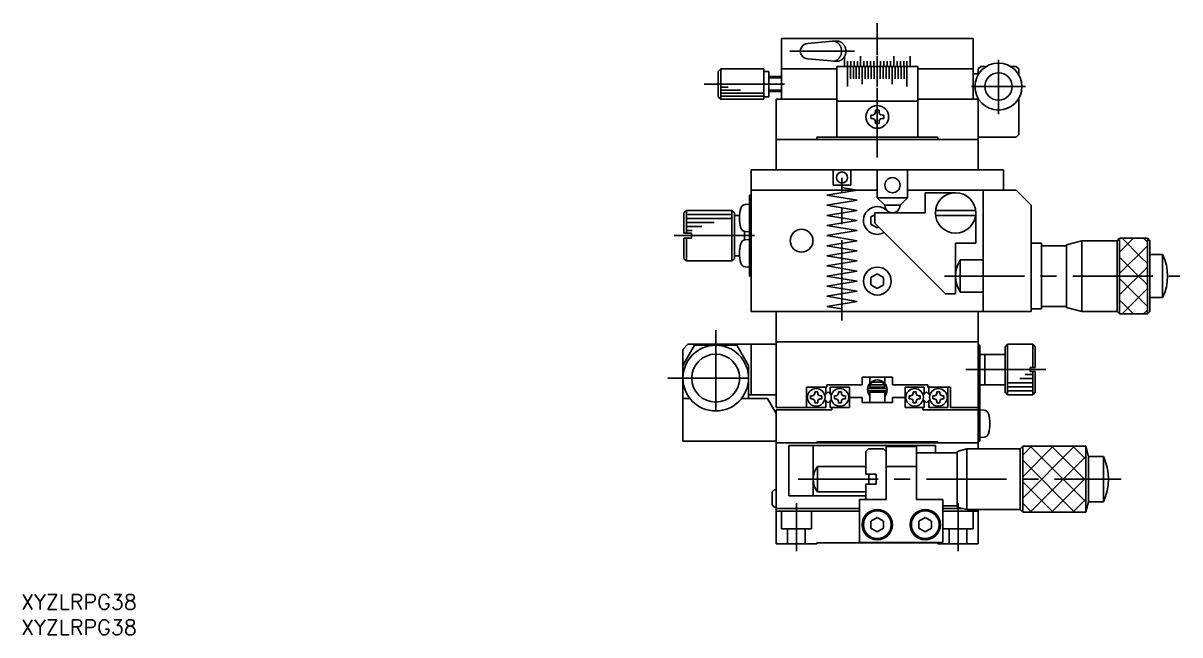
# Model space of a CAD drawing. Extents: x -1 to 365, y -8 to 323.
# Drawn here: x 0.4 to 229.5, y -8 to 113.1 of the extents above; entities that cross this region are included whole.
import ezdxf

# ---------------------------------------------------------------- set-up
doc = ezdxf.new("R2010")
doc.units = 0
doc.header["$LTSCALE"] = 0.5
doc.linetypes.add('CENTER', pattern=[50.8, 31.75, -6.35, 6.35, -6.35])
doc.linetypes.add('DASHED', pattern=[19.05, 12.7, -6.35])
for name, color, linetype in [('MSM_CENTER', 1, 'CENTER'), ('MSM_CONTINUOUS', 7, 'CONTINUOUS'), ('MSM_DASHED', 4, 'DASHED'), ('MSM_NARROW', 5, 'CONTINUOUS'), ('MSM_PART_NUMBER', 7, 'CONTINUOUS')]:
    doc.layers.add(name, color=color, linetype=linetype)
doc.styles.get("Standard").update_dxf_attribs({"font": 'txt.shx', "height": 3, "bigfont": 'bigfont.shx'})

# ---------------------------------------------------------------- blocks, each defined once
blk = doc.blocks.new('*U5')
at = {"layer": 'MSM_PART_NUMBER'}
blk.add_text('XYZLRPG38', height=3, dxfattribs=at).set_placement((0, -3))
blk = doc.blocks.new('*U6')
at = {"layer": 'MSM_PART_NUMBER'}
blk.add_text('XYZLRPG38', height=3, dxfattribs=at).set_placement((0, -8))

msp = doc.modelspace()

# ---------------------------------------------------------------- linework, layer by layer
at = {"layer": 'MSM_CENTER'}
for p, q in [((169.54, 106.69), (169.54, 113.05)), ((152.25, 107.5), (165.05, 107.5)), ((193.54, 95.07), (193.54, 105.79)), ((135.26, 101), (152.85, 101)), ((169.54, 100.25), (169.54, 86.44)), ((188.19, 100.5), (198.91, 100.5)), ((162.54, 54.24), (162.54, 82.44)), ((129.33, 71), (145.93, 71)), ((182.84, 63), (229.46, 63)), ((137.54, 52.3), (137.54, 33.3)), ((187.05, 44.5), (203.75, 44.5)), ((128.04, 42.8), (147.04, 42.8)), ((153.86, 22.8), (217.86, 22.8)), ((153.54, 18.06), (153.54, 8.54)), ((185.54, 18.06), (185.54, 8.54))]:
    msp.add_line(p, q, dxfattribs=at)
at = {"layer": 'MSM_CONTINUOUS'}
for p, q in [((150.54, 98), (150.54, 110)), ((150.54, 110), (188.54, 110)), ((188.54, 98), (188.54, 110)), ((155.8, 109), (160.66, 109.5)), ((160.66, 109.5), (161.51, 109.5)), ((160.74, 109.5), (160.66, 109.5)), ((160.81, 109.49), (160.74, 109.5)), ((160.89, 109.48), (160.81, 109.49)), ((160.96, 109.47), (160.89, 109.48)), ((161.04, 109.46), (160.96, 109.47)), ((161.11, 109.44), (161.04, 109.46)), ((161.18, 109.41), (161.11, 109.44)), ((161.26, 109.39), (161.18, 109.41)), ((161.33, 109.36), (161.26, 109.39)), ((161.4, 109.33), (161.33, 109.36)), ((161.47, 109.29), (161.4, 109.33)), ((161.53, 109.25), (161.47, 109.29)), ((161.58, 109.5), (161.51, 109.5)), ((161.6, 109.21), (161.53, 109.25)), ((161.66, 109.49), (161.58, 109.5)), ((161.66, 109.17), (161.6, 109.21)), ((161.73, 109.48), (161.66, 109.49)), ((161.73, 109.12), (161.66, 109.17)), ((161.81, 109.47), (161.73, 109.48)), ((161.79, 109.07), (161.73, 109.12)), ((161.85, 109.01), (161.79, 109.07)), ((161.88, 109.46), (161.81, 109.47)), ((161.9, 108.96), (161.85, 109.01)), ((161.96, 109.44), (161.88, 109.46)), ((161.96, 108.9), (161.9, 108.96)), ((162.03, 109.41), (161.96, 109.44)), ((162.01, 108.84), (161.96, 108.9)), ((162.06, 108.78), (162.01, 108.84)), ((162.1, 109.39), (162.03, 109.41)), ((162.1, 108.71), (162.06, 108.78)), ((162.17, 109.36), (162.1, 109.39)), ((162.15, 108.64), (162.1, 108.71)), ((162.19, 108.57), (162.15, 108.64)), ((162.24, 109.33), (162.17, 109.36)), ((162.23, 108.5), (162.19, 108.57)), ((162.27, 108.43), (162.23, 108.5)), ((162.31, 109.29), (162.24, 109.33)), ((162.3, 108.35), (162.27, 108.43)), ((162.33, 108.28), (162.3, 108.35)), ((162.38, 109.25), (162.31, 109.29)), ((162.36, 108.2), (162.33, 108.28)), ((162.38, 108.12), (162.36, 108.2)), ((162.44, 109.21), (162.38, 109.25)), ((162.41, 108.04), (162.38, 108.12)), ((162.43, 107.96), (162.41, 108.04)), ((162.44, 107.88), (162.43, 107.96)), ((162.51, 109.17), (162.44, 109.21)), ((162.45, 107.79), (162.44, 107.88)), ((162.46, 107.71), (162.45, 107.79)), ((162.47, 107.63), (162.46, 107.71)), ((162.57, 109.12), (162.51, 109.17)), ((162.63, 109.07), (162.57, 109.12)), ((162.69, 109.01), (162.63, 109.07)), ((162.75, 108.96), (162.69, 109.01)), ((162.8, 108.9), (162.75, 108.96)), ((162.85, 108.84), (162.8, 108.9)), ((162.9, 108.78), (162.85, 108.84)), ((162.95, 108.71), (162.9, 108.78)), ((162.99, 108.64), (162.95, 108.71)), ((163.04, 108.57), (162.99, 108.64)), ((163.08, 108.5), (163.04, 108.57)), ((163.11, 108.43), (163.08, 108.5)), ((163.15, 108.35), (163.11, 108.43)), ((163.18, 108.28), (163.15, 108.35)), ((163.2, 108.2), (163.18, 108.28)), ((163.23, 108.12), (163.2, 108.2)), ((163.25, 108.04), (163.23, 108.12)), ((163.27, 107.96), (163.25, 108.04)), ((163.29, 107.88), (163.27, 107.96)), ((163.3, 107.79), (163.29, 107.88)), ((163.31, 107.71), (163.3, 107.79)), ((163.32, 107.63), (163.31, 107.71)), ((155.8, 106), (161.15, 105.52)), ((160.89, 105.52), (160.97, 105.53)), ((161.74, 105.52), (160.89, 105.52)), ((160.97, 105.53), (161.04, 105.54)), ((161.04, 105.54), (161.12, 105.56)), ((161.12, 105.56), (161.19, 105.59)), ((161.19, 105.59), (161.26, 105.61)), ((161.26, 105.61), (161.33, 105.64)), ((161.33, 105.64), (161.4, 105.68)), ((161.4, 105.68), (161.47, 105.71)), ((161.47, 105.71), (161.54, 105.75)), ((161.54, 105.75), (161.6, 105.79)), ((161.6, 105.79), (161.67, 105.84)), ((161.67, 105.84), (161.73, 105.88)), ((161.73, 105.88), (161.79, 105.94)), ((161.74, 105.52), (161.81, 105.53)), ((161.79, 105.94), (161.85, 105.99)), ((161.81, 105.53), (161.89, 105.54)), ((161.85, 105.99), (161.91, 106.05)), ((161.89, 105.54), (161.96, 105.56)), ((161.91, 106.05), (161.96, 106.1)), ((161.96, 106.1), (162.01, 106.17)), ((161.96, 105.56), (162.04, 105.59)), ((162.01, 106.17), (162.06, 106.23)), ((162.04, 105.59), (162.11, 105.61)), ((162.06, 106.23), (162.11, 106.29)), ((162.11, 106.29), (162.15, 106.36)), ((162.11, 105.61), (162.18, 105.64)), ((162.15, 106.36), (162.19, 106.43)), ((162.18, 105.64), (162.25, 105.68)), ((162.19, 106.43), (162.23, 106.5)), ((162.23, 106.5), (162.27, 106.58)), ((162.25, 105.68), (162.32, 105.71)), ((162.27, 106.58), (162.3, 106.65)), ((162.3, 106.65), (162.33, 106.73)), ((162.32, 105.71), (162.38, 105.75)), ((162.33, 106.73), (162.36, 106.81)), ((162.36, 106.81), (162.39, 106.89)), ((162.38, 105.75), (162.45, 105.79)), ((162.39, 106.89), (162.41, 106.97)), ((162.41, 106.97), (162.43, 107.05)), ((162.43, 107.05), (162.44, 107.13)), ((162.44, 107.13), (162.46, 107.21)), ((162.45, 105.79), (162.51, 105.84)), ((162.46, 107.29), (162.47, 107.38)), ((162.46, 107.21), (162.46, 107.29)), ((162.47, 107.54), (162.47, 107.63)), ((162.47, 107.46), (162.47, 107.54)), ((162.47, 107.38), (162.47, 107.46)), ((162.51, 105.84), (162.58, 105.88)), ((162.58, 105.88), (162.64, 105.94)), ((162.64, 105.94), (162.69, 105.99)), ((162.69, 105.99), (162.75, 106.05)), ((162.75, 106.05), (162.8, 106.1)), ((162.8, 106.1), (162.86, 106.17)), ((162.86, 106.17), (162.91, 106.23)), ((162.91, 106.23), (162.95, 106.29)), ((162.95, 106.29), (163, 106.36)), ((163, 106.36), (163.04, 106.43)), ((163.04, 106.43), (163.08, 106.5)), ((163.04, 106.43), (163.04, 104.5)), ((163.08, 106.5), (163.11, 106.58)), ((163.11, 106.58), (163.15, 106.65)), ((163.15, 106.65), (163.18, 106.73)), ((163.18, 106.73), (163.21, 106.81)), ((163.21, 106.81), (163.23, 106.89)), ((163.23, 106.89), (163.25, 106.97)), ((163.25, 106.97), (163.27, 107.05)), ((163.27, 107.05), (163.29, 107.13)), ((163.29, 107.13), (163.3, 107.21)), ((163.3, 107.21), (163.31, 107.29)), ((163.31, 107.29), (163.32, 107.38)), ((163.32, 107.54), (163.32, 107.63)), ((163.32, 107.46), (163.32, 107.54)), ((163.32, 107.38), (163.32, 107.46)), ((163.67, 100.5), (163.67, 105.5)), ((164.3, 105.5), (164.3, 104.5)), ((164.94, 105.5), (164.94, 104.5)), ((165.59, 105.5), (165.59, 104.5)), ((166.24, 106.5), (166.24, 104.5)), ((166.89, 105.5), (166.89, 104.5)), ((167.55, 105.5), (167.55, 104.5)), ((168.21, 105.5), (168.21, 104.5)), ((168.87, 105.5), (168.87, 104.5)), ((169.54, 100.5), (169.54, 106.5)), ((170.2, 105.5), (170.2, 104.5)), ((170.86, 105.5), (170.86, 104.5)), ((171.52, 105.5), (171.52, 104.5)), ((172.18, 105.5), (172.18, 104.5)), ((172.84, 106.5), (172.84, 104.5)), ((173.49, 105.5), (173.49, 104.5)), ((174.13, 105.5), (174.13, 104.5)), ((174.77, 105.5), (174.77, 104.5)), ((175.41, 105.5), (175.41, 100.5)), ((176.03, 106.5), (176.03, 104.5)), ((138.54, 104), (138.04, 103.5)), ((138.04, 103.5), (138.04, 98.5)), ((138.54, 104), (138.54, 98)), ((147.04, 104), (138.54, 104)), ((147.04, 98), (147.04, 104)), ((147.04, 103.5), (148.04, 103.5)), ((148.04, 98.5), (148.04, 103.5)), ((150.54, 104), (161.54, 104)), ((177.54, 104.5), (161.54, 104.5)), ((161.54, 104.5), (161.54, 90.5)), ((164.24, 102), (164.24, 104.5)), ((164.81, 102), (164.81, 104.5)), ((165.39, 102), (165.39, 104.5)), ((165.98, 104.5), (165.98, 102)), ((166.56, 101), (166.56, 104.5)), ((167.16, 102), (167.16, 104.5)), ((167.75, 102), (167.75, 104.5)), ((168.34, 102), (168.34, 104.5)), ((168.94, 102), (168.94, 104.5)), ((170.13, 102), (170.13, 104.5)), ((170.73, 102), (170.73, 104.5)), ((171.32, 102), (171.32, 104.5)), ((171.92, 102), (171.92, 104.5)), ((172.51, 101), (172.51, 104.5)), ((173.1, 104.5), (173.1, 102)), ((173.68, 102), (173.68, 104.5)), ((174.26, 102), (174.26, 104.5)), ((174.84, 102), (174.84, 104.5)), ((177.54, 90.5), (177.54, 104.5)), ((177.54, 104), (188.54, 104)), ((189.54, 104), (190.04, 104.5)), ((189.54, 102.87), (189.54, 104)), ((191.17, 104.5), (190.04, 104.5)), ((195.91, 104.5), (197.04, 104.5)), ((197.04, 104.5), (197.54, 104)), ((197.54, 102.87), (197.54, 104)), ((148.04, 102.5), (150.54, 102.5)), ((188.54, 103), (189.54, 103)), ((148.04, 99.5), (150.54, 99.5)), ((138.04, 98.5), (138.54, 98)), ((147.04, 98), (138.54, 98)), ((147.04, 98.5), (148.04, 98.5)), ((161.54, 98), (149.54, 98)), ((149.54, 84), (149.54, 98)), ((161.54, 97.6), (177.54, 97.6)), ((177.54, 98), (189.54, 98)), ((189.54, 98), (189.54, 84)), ((197.54, 98.13), (197.54, 91)), ((168.24, 94.15), (168.24, 94.85)), ((168.24, 94.85), (168.59, 94.85)), ((168.24, 94.15), (168.59, 94.15)), ((169.89, 95.8), (169.18, 95.8)), ((169.18, 95.8), (169.18, 95.44)), ((169.89, 95.8), (169.89, 95.44)), ((170.83, 94.85), (170.48, 94.85)), ((170.83, 94.15), (170.48, 94.15)), ((170.83, 94.15), (170.83, 94.85)), ((169.18, 93.2), (169.18, 93.56)), ((169.18, 93.2), (169.89, 93.2)), ((169.89, 93.2), (169.89, 93.56)), ((149.54, 90), (189.54, 90)), ((157.54, 90), (157.54, 90.5)), ((157.54, 90.5), (181.54, 90.5)), ((181.54, 90), (181.54, 90.5)), ((189.54, 90.5), (197.04, 90.5)), ((197.04, 90.5), (197.54, 91)), ((194.54, 84), (144.54, 84)), ((144.54, 84), (144.54, 56)), ((160.79, 84), (160.79, 81)), ((164.29, 81), (164.29, 84)), ((169.54, 84), (169.54, 78.5)), ((175.54, 84), (175.54, 78.5)), ((194.54, 80), (194.54, 84)), ((160.79, 81), (164.29, 81)), ((165.54, 80), (162.54, 80.5)), ((144.54, 79), (144.24, 79)), ((144.24, 79), (144.24, 63)), ((144.54, 80), (169.54, 80)), ((159.54, 79), (165.54, 80)), ((165.54, 78), (159.54, 79)), ((159.54, 77), (165.54, 78)), ((169.54, 78.5), (175.54, 78.5)), ((171.04, 77), (169.54, 78.5)), ((174.04, 77), (175.54, 78.5)), ((175.54, 80), (197.04, 80)), ((179.04, 79.5), (185.04, 79.5)), ((179.04, 79.5), (179.04, 75.5)), ((190.54, 80), (190.54, 56)), ((197.04, 80), (200.04, 77)), ((131.24, 75.5), (131.74, 76)), ((131.74, 76), (131.74, 71.5)), ((131.74, 76), (140.74, 76)), ((140.74, 76), (140.74, 66)), ((140.74, 76), (141.24, 75.5)), ((143.39, 77.18), (144.24, 77.25)), ((165.54, 76), (159.54, 77)), ((159.54, 75), (165.54, 76)), ((171.04, 77), (174.04, 77)), ((181.07, 76), (189.01, 76)), ((200.04, 56), (200.04, 77)), ((131.24, 75.5), (131.24, 71.5)), ((141.24, 66.5), (141.24, 75.5)), ((141.24, 75), (142.25, 75)), ((165.54, 74), (159.54, 75)), ((159.54, 73), (165.54, 74)), ((169.04, 75.15), (168.29, 74.72)), ((168.29, 74.72), (168.29, 73.28)), ((169.04, 75.5), (169.04, 73.5)), ((179.04, 75.5), (169.04, 75.5)), ((169.04, 73.5), (183.04, 59.5)), ((181.07, 75), (189.01, 75)), ((189.04, 69.5), (189.04, 75.5)), ((131.24, 71.5), (132.74, 71.5)), ((132.74, 71.5), (132.74, 70.5)), ((143.24, 71.84), (143.24, 70.16)), ((144.24, 71.75), (143.39, 71.82)), ((165.54, 72), (159.54, 73)), ((159.54, 71), (165.54, 72)), ((168.29, 73.28), (169.54, 72.56)), ((169.54, 72.56), (169.82, 72.72)), ((131.24, 70.5), (131.24, 66.5)), ((132.74, 70.5), (131.24, 70.5)), ((131.74, 70.5), (131.74, 66)), ((143.39, 70.18), (144.24, 70.25)), ((165.54, 70), (159.54, 71)), ((159.54, 69), (165.54, 70)), ((165.54, 68), (159.54, 69)), ((185.04, 69.5), (185.04, 59.5)), ((189.04, 69.5), (185.04, 69.5)), ((200.04, 69.5), (202.04, 69.5)), ((202.04, 69.5), (202.04, 56.5)), ((202.04, 69), (207.04, 69)), ((210.04, 70), (207.04, 69.2)), ((207.04, 69.2), (207.04, 56.81)), ((210.04, 70), (217.04, 70)), ((210.04, 70), (210.04, 56)), ((217.04, 70), (217.54, 70.5)), ((217.04, 56), (217.04, 70)), ((217.54, 70.5), (217.54, 55.5)), ((223.04, 70.5), (217.54, 70.5)), ((223.04, 55.5), (223.04, 70.5)), ((223.04, 70.5), (223.54, 70)), ((223.54, 70), (223.54, 56)), ((131.24, 66.5), (131.74, 66)), ((141.24, 66.5), (140.74, 66)), ((142.25, 67), (141.24, 67)), ((159.54, 67), (165.54, 68)), ((165.54, 66), (159.54, 67)), ((226.04, 67.25), (223.54, 67.25)), ((226.04, 67.25), (226.04, 58.75)), ((131.74, 66), (140.74, 66)), ((144.24, 64.75), (143.39, 64.82)), ((159.54, 65), (165.54, 66)), ((165.54, 64), (159.54, 65)), ((185.95, 66.18), (185.95, 59.83)), ((185.95, 66.18), (190.54, 66.18)), ((144.24, 63), (144.54, 63)), ((159.54, 63), (165.54, 64)), ((165.54, 62), (159.54, 63)), ((159.54, 61), (165.54, 62)), ((169.54, 63.44), (168.29, 62.72)), ((168.29, 62.72), (168.29, 61.28)), ((170.79, 62.72), (169.54, 63.44)), ((170.79, 61.28), (170.79, 62.72)), ((165.54, 60), (159.54, 61)), ((159.54, 59), (165.54, 60)), ((168.29, 61.28), (169.54, 60.56)), ((169.54, 60.56), (170.79, 61.28)), ((185.95, 59.83), (190.54, 59.83)), ((165.54, 58), (159.54, 59)), ((159.54, 57), (165.54, 58)), ((185.04, 59.5), (183.04, 59.5)), ((226.04, 58.75), (223.54, 58.75)), ((200.04, 56), (144.54, 56)), ((149.54, 50), (149.54, 56)), ((162.54, 56.5), (159.54, 57)), ((189.54, 56), (189.54, 28.82)), ((200.04, 56.5), (202.04, 56.5)), ((202.04, 57), (207.04, 57)), ((210.04, 56), (207.04, 56.8)), ((210.04, 56), (217.04, 56)), ((217.54, 55.5), (217.04, 56)), ((223.04, 55.5), (217.54, 55.5)), ((223.54, 56), (223.04, 55.5)), ((132.04, 49.5), (131.04, 48.5)), ((133.33, 49.3), (131.04, 45.33)), ((131.04, 48.5), (131.04, 30.3)), ((149.54, 49.5), (132.04, 49.5)), ((133.33, 49.3), (141.74, 49.3)), ((141.74, 49.3), (144.04, 45.33)), ((144.54, 39.5), (144.54, 49.5)), ((189.54, 50), (149.54, 50)), ((149.54, 37), (149.54, 50)), ((189.54, 49.3), (189.84, 49.3)), ((189.84, 49.3), (189.84, 30.3)), ((195.34, 49.5), (194.84, 49)), ((194.84, 49), (194.84, 40)), ((195.34, 49.5), (195.34, 39.5)), ((195.34, 49.5), (200.34, 49.5)), ((200.34, 49.5), (200.34, 44.9)), ((200.84, 49), (200.34, 49.5)), ((200.84, 44.9), (200.84, 49)), ((189.84, 47.5), (194.84, 47.5)), ((190.84, 47.5), (190.84, 41.5)), ((144.04, 45.33), (144.04, 38.8)), ((199.84, 44.9), (200.84, 44.9)), ((199.84, 44.9), (199.84, 44.1)), ((199.84, 44.1), (200.84, 44.1)), ((200.34, 44.1), (200.34, 39.5)), ((200.84, 40), (200.84, 44.1)), ((159.54, 41.5), (159.54, 41)), ((166.54, 41.5), (159.54, 41.5)), ((172.54, 43), (166.54, 43)), ((166.54, 43), (166.54, 41.5)), ((168.04, 43), (168.04, 41.73)), ((168.04, 41.5), (168.04, 41)), ((171.04, 41.5), (168.04, 41.5)), ((168.09, 41.5), (168.62, 42)), ((168.62, 42), (170.45, 42)), ((170.45, 42), (170.98, 41.5)), ((171.04, 41.77), (171.04, 43)), ((171.04, 41), (171.04, 41.5)), ((172.54, 41.5), (172.54, 43)), ((179.54, 41.5), (172.54, 41.5)), ((179.54, 41), (179.54, 41.5)), ((189.84, 41.5), (194.84, 41.5)), ((149.54, 39.5), (144.04, 39.5)), ((155.54, 41), (155.54, 37)), ((159.54, 41), (155.54, 41)), ((156.34, 38.7), (156.34, 39.3)), ((156.34, 39.3), (156.64, 39.3)), ((157.14, 40.1), (157.74, 40.1)), ((157.14, 40.1), (157.14, 39.8)), ((157.74, 40.1), (157.74, 39.8)), ((158.54, 39.3), (158.24, 39.3)), ((158.54, 38.7), (158.54, 39.3)), ((159.79, 40.06), (159.14, 39.41)), ((159.34, 41), (159.34, 39.61)), ((159.79, 40.06), (160.44, 39.41)), ((160.24, 41), (164.04, 41)), ((160.24, 41), (160.24, 39.61)), ((161.04, 38.7), (161.04, 39.3)), ((161.04, 39.3), (161.34, 39.3)), ((161.84, 40.1), (162.44, 40.1)), ((161.84, 40.1), (161.84, 39.8)), ((162.44, 40.1), (162.44, 39.8)), ((163.24, 39.3), (162.94, 39.3)), ((163.24, 38.7), (163.24, 39.3)), ((164.04, 41), (164.04, 37)), ((164.04, 39), (166.54, 39)), ((166.54, 38), (166.54, 39)), ((167.74, 39.79), (167.77, 39.72)), ((167.77, 39.73), (167.76, 39.72)), ((167.76, 39.72), (167.77, 39.73)), ((167.77, 39.72), (167.76, 39.72)), ((167.77, 39.72), (167.77, 39.72)), ((167.77, 39.72), (167.78, 39.7)), ((171.28, 40.73), (167.83, 40.73)), ((167.83, 40.28), (171.28, 40.28)), ((168.04, 41), (171.04, 41)), ((171.04, 40), (168.04, 40)), ((168.04, 40), (168.04, 38)), ((168.07, 40.73), (168.14, 41)), ((168.14, 40), (168.07, 40.28)), ((168.16, 40.08), (168.17, 40.09)), ((168.16, 40.06), (168.16, 40.08)), ((168.16, 40.05), (168.16, 40.06)), ((168.16, 40.04), (168.16, 40.05)), ((168.16, 40.02), (168.16, 40.04)), ((168.16, 40.01), (168.16, 40.02)), ((168.16, 40), (168.16, 40.01)), ((168.17, 40.1), (168.18, 40.12)), ((168.17, 40.09), (168.17, 40.1)), ((168.18, 40.13), (168.19, 40.14)), ((168.18, 40.12), (168.18, 40.13)), ((168.19, 40.14), (168.2, 40.15)), ((168.2, 40.16), (168.21, 40.17)), ((168.2, 40.15), (168.2, 40.16)), ((168.21, 40.17), (168.22, 40.18)), ((168.22, 40.18), (168.23, 40.19)), ((168.23, 40.19), (168.24, 40.2)), ((168.24, 40.2), (168.25, 40.21)), ((168.25, 40.21), (168.26, 40.22)), ((168.26, 40.22), (168.27, 40.23)), ((168.27, 40.23), (168.28, 40.24)), ((168.28, 40.24), (168.29, 40.24)), ((168.29, 40.24), (168.31, 40.25)), ((168.31, 40.25), (168.32, 40.26)), ((168.32, 40.26), (168.33, 40.26)), ((168.33, 40.26), (168.34, 40.27)), ((168.34, 40.27), (168.36, 40.27)), ((168.36, 40.27), (168.37, 40.27)), ((168.37, 40.27), (168.38, 40.27)), ((168.38, 40.27), (168.4, 40.28)), ((168.4, 40.28), (168.41, 40.28)), ((168.41, 40.28), (168.42, 40.28)), ((168.42, 40.28), (168.43, 40.28)), ((168.54, 41), (168.54, 40.73)), ((168.54, 40.28), (168.54, 40)), ((170.54, 40.73), (170.54, 41)), ((170.54, 40), (170.54, 40.28)), ((170.67, 40.28), (170.69, 40.28)), ((170.69, 40.28), (170.7, 40.28)), ((170.7, 40.28), (170.71, 40.28)), ((170.71, 40.28), (170.73, 40.27)), ((170.73, 40.27), (170.74, 40.27)), ((170.74, 40.27), (170.75, 40.27)), ((170.75, 40.27), (170.77, 40.26)), ((170.77, 40.26), (170.78, 40.26)), ((170.78, 40.26), (170.79, 40.25)), ((170.79, 40.25), (170.8, 40.25)), ((170.8, 40.25), (170.81, 40.24)), ((170.81, 40.24), (170.83, 40.23)), ((170.83, 40.23), (170.84, 40.23)), ((170.84, 40.23), (170.85, 40.22)), ((170.85, 40.22), (170.86, 40.21)), ((170.86, 40.21), (170.87, 40.2)), ((170.87, 40.2), (170.88, 40.19)), ((170.88, 40.19), (170.89, 40.18)), ((170.89, 40.18), (170.89, 40.17)), ((170.89, 40.17), (170.9, 40.16)), ((170.9, 40.16), (170.91, 40.15)), ((170.91, 40.15), (170.92, 40.14)), ((170.92, 40.14), (170.92, 40.12)), ((170.92, 40.12), (170.93, 40.11)), ((170.93, 40.11), (170.93, 40.1)), ((170.93, 40.1), (170.94, 40.09)), ((170.94, 40.09), (170.94, 40.07)), ((170.94, 40.07), (170.94, 40.06)), ((170.94, 40.06), (170.95, 40.05)), ((170.95, 40.05), (170.95, 40.03)), ((170.95, 40.03), (170.95, 40.02)), ((170.95, 40.02), (170.95, 40.01)), ((170.95, 40.01), (170.95, 40)), ((170.97, 41), (171.04, 40.73)), ((171.04, 38), (171.04, 40)), ((171.05, 39.82), (171.04, 39.82)), ((171.33, 39.71), (171.04, 39.81)), ((171.04, 39.24), (171.34, 39.72)), ((171.07, 39.81), (171.05, 39.82)), ((171.09, 39.8), (171.07, 39.81)), ((171.1, 39.79), (171.09, 39.8)), ((171.12, 39.78), (171.1, 39.79)), ((171.14, 39.78), (171.12, 39.78)), ((171.16, 39.77), (171.14, 39.78)), ((171.17, 39.76), (171.16, 39.77)), ((171.19, 39.76), (171.17, 39.76)), ((171.21, 39.75), (171.19, 39.76)), ((171.22, 39.74), (171.21, 39.75)), ((171.24, 39.74), (171.22, 39.74)), ((171.25, 39.73), (171.24, 39.74)), ((171.27, 39.73), (171.25, 39.73)), ((171.28, 39.73), (171.27, 39.73)), ((171.29, 39.72), (171.28, 39.73)), ((171.3, 39.72), (171.29, 39.72)), ((171.31, 39.72), (171.3, 39.72)), ((171.32, 39.72), (171.31, 39.72)), ((171.32, 39.69), (171.33, 39.72)), ((171.33, 39.72), (171.32, 39.72)), ((171.33, 39.72), (171.5, 40.47)), ((171.33, 39.72), (171.33, 39.71)), ((171.34, 39.72), (171.33, 39.72)), ((171.33, 39.72), (171.33, 39.72)), ((171.35, 40.28), (171.34, 40.29)), ((171.34, 39.72), (171.35, 39.75)), ((171.34, 39.72), (171.34, 39.72)), ((171.34, 39.72), (171.34, 39.72)), ((171.36, 40.24), (171.35, 40.28)), ((171.35, 39.75), (171.36, 39.79)), ((171.37, 40.21), (171.36, 40.24)), ((171.36, 39.79), (171.37, 39.82)), ((171.38, 40.18), (171.37, 40.21)), ((171.37, 39.82), (171.38, 39.86)), ((171.39, 40.14), (171.38, 40.18)), ((171.38, 39.86), (171.39, 39.89)), ((171.39, 40.11), (171.39, 40.14)), ((171.4, 40.07), (171.39, 40.11)), ((171.39, 39.93), (171.4, 39.96)), ((171.39, 39.89), (171.39, 39.93)), ((171.4, 40.03), (171.4, 40.07)), ((171.4, 40), (171.4, 40.03)), ((171.4, 39.96), (171.4, 40)), ((175.04, 39), (172.54, 39)), ((172.54, 38), (172.54, 39)), ((175.04, 41), (178.84, 41)), ((175.04, 41), (175.04, 37)), ((175.84, 38.7), (175.84, 39.3)), ((175.84, 39.3), (176.14, 39.3)), ((176.64, 40.1), (177.24, 40.1)), ((176.64, 40.1), (176.64, 39.8)), ((177.24, 40.1), (177.24, 39.8)), ((178.04, 39.3), (177.74, 39.3)), ((178.04, 38.7), (178.04, 39.3)), ((179.29, 40.06), (178.64, 39.41)), ((178.84, 41), (178.84, 39.61)), ((179.29, 40.06), (179.94, 39.41)), ((184.04, 41), (179.54, 41)), ((179.74, 41), (179.74, 39.61)), ((180.54, 38.7), (180.54, 39.3)), ((180.54, 39.3), (180.84, 39.3)), ((181.34, 40.1), (181.94, 40.1)), ((181.34, 40.1), (181.34, 39.8)), ((181.94, 40.1), (181.94, 39.8)), ((182.74, 39.3), (182.44, 39.3)), ((182.74, 38.7), (182.74, 39.3)), ((183.54, 37), (183.54, 41)), ((184.04, 37), (184.04, 41)), ((194.84, 40), (195.34, 39.5)), ((195.34, 39.5), (200.34, 39.5)), ((200.34, 39.5), (200.84, 40)), ((131.04, 38.8), (132.41, 38.8)), ((142.66, 38.8), (147.8, 38.8)), ((147.8, 38.8), (149.54, 35.8)), ((159.34, 37), (149.54, 37)), ((156.34, 38.7), (156.64, 38.7)), ((157.14, 37.9), (157.14, 38.2)), ((157.74, 37.9), (157.14, 37.9)), ((157.74, 37.9), (157.74, 38.2)), ((158.54, 38.7), (158.24, 38.7)), ((159.14, 38.59), (159.79, 37.94)), ((159.34, 37), (159.34, 38.39)), ((160.44, 38.59), (159.79, 37.94)), ((160.24, 37), (160.24, 38.39)), ((160.24, 37), (164.04, 37)), ((160.54, 37), (160.54, 36.5)), ((161.04, 38.7), (161.34, 38.7)), ((161.84, 37.9), (161.84, 38.2)), ((162.44, 37.9), (161.84, 37.9)), ((162.44, 37.9), (162.44, 38.2)), ((163.24, 38.7), (162.94, 38.7)), ((172.54, 38), (166.54, 38)), ((178.84, 37), (175.04, 37)), ((175.84, 38.7), (176.14, 38.7)), ((176.64, 37.9), (176.64, 38.2)), ((177.24, 37.9), (176.64, 37.9)), ((177.24, 37.9), (177.24, 38.2)), ((178.04, 38.7), (177.74, 38.7)), ((178.54, 37), (178.54, 36.5)), ((178.64, 38.59), (179.29, 37.94)), ((178.84, 37), (178.84, 38.39)), ((179.94, 38.59), (179.29, 37.94)), ((179.74, 37), (179.74, 38.39)), ((183.54, 37), (179.74, 37)), ((180.54, 38.7), (180.84, 38.7)), ((181.34, 37.9), (181.34, 38.2)), ((181.94, 37.9), (181.34, 37.9)), ((181.94, 37.9), (181.94, 38.2)), ((182.74, 38.7), (182.44, 38.7)), ((189.54, 37), (184.04, 37)), ((149.54, 10), (149.54, 36.5)), ((149.54, 36.5), (160.54, 36.5)), ((189.54, 36.5), (178.54, 36.5)), ((189.84, 36.55), (190.68, 36.48)), ((149.54, 30.3), (131.04, 30.3)), ((149.54, 30), (189.54, 30)), ((157.54, 30.2), (157.54, 30)), ((157.54, 30.2), (181.54, 30.2)), ((181.54, 30.2), (181.54, 30)), ((189.84, 30.3), (189.54, 30.3)), ((190.68, 31.12), (189.84, 31.05)), ((152.04, 29.5), (181.04, 29.5)), ((152.04, 19.5), (152.04, 29.5)), ((156.84, 19.5), (156.84, 29.5)), ((167.29, 28.3), (167.79, 28.8)), ((167.29, 28.3), (167.29, 23.8)), ((170.79, 28.8), (167.79, 28.8)), ((170.79, 28.8), (171.29, 28.3)), ((171.29, 29.3), (177.29, 29.3)), ((171.29, 18.8), (171.29, 29.3)), ((177.29, 29.3), (177.29, 18.8)), ((177.29, 28.05), (185.34, 28.05)), ((181.04, 29.5), (181.04, 28.05)), ((185.34, 28.3), (187.27, 28.82)), ((185.34, 28.3), (185.34, 17.3)), ((187.27, 28.82), (187.27, 16.82)), ((187.27, 28.82), (197.84, 28.82)), ((198.34, 29.32), (197.84, 28.82)), ((197.84, 16.78), (197.84, 28.82)), ((198.34, 29.32), (198.34, 16.28)), ((210.84, 29.32), (198.34, 29.32)), ((210.84, 29.32), (210.84, 16.28)), ((210.84, 29.32), (211.34, 27.3)), ((157.71, 25.3), (157.71, 20.3)), ((157.71, 25.3), (167.29, 25.3)), ((171.29, 25.3), (177.29, 25.3)), ((211.34, 27.3), (214.34, 27.3)), ((211.34, 27.3), (211.34, 18.3)), ((214.34, 27.3), (214.34, 18.3)), ((167.29, 23.8), (169.29, 23.8)), ((167.84, 23.8), (167.84, 21.8)), ((169.29, 23.8), (169.29, 21.8)), ((148.74, 20.3), (149.14, 20.7)), ((149.14, 20.7), (149.54, 20.7)), ((167.29, 21.8), (169.29, 21.8)), ((167.29, 21.8), (167.29, 18.8)), ((148.74, 20.3), (148.74, 17.7)), ((167.29, 19.5), (152.04, 19.5)), ((157.71, 20.3), (167.29, 20.3)), ((171.29, 18.8), (166.04, 18.8)), ((166.04, 18.8), (166.04, 10.3)), ((177.29, 18.8), (182.54, 18.8)), ((182.54, 10.3), (182.54, 18.8)), ((149.14, 17.3), (148.74, 17.7)), ((149.14, 17.3), (149.54, 17.3)), ((166.04, 17), (149.54, 17)), ((166.04, 16.5), (149.54, 16.5)), ((182.54, 17.55), (185.34, 17.55)), ((186.46, 17), (182.54, 17)), ((189.54, 16.5), (182.54, 16.5)), ((185.34, 17.3), (187.27, 16.78)), ((187.27, 16.78), (197.84, 16.78)), ((189.54, 16.78), (189.54, 10)), ((198.34, 16.28), (197.84, 16.78)), ((210.84, 16.28), (198.34, 16.28)), ((210.84, 16.28), (211.34, 18.3)), ((211.34, 18.3), (214.34, 18.3)), ((169.54, 15.24), (168.29, 14.52)), ((168.29, 14.52), (168.29, 13.08)), ((170.79, 14.52), (169.54, 15.24)), ((170.79, 13.08), (170.79, 14.52)), ((179.04, 15.24), (177.79, 14.52)), ((177.79, 14.52), (177.79, 13.08)), ((180.29, 14.52), (179.04, 15.24)), ((180.29, 13.08), (180.29, 14.52)), ((168.29, 13.08), (169.54, 12.36)), ((169.54, 12.36), (170.79, 13.08)), ((177.79, 13.08), (179.04, 12.36)), ((179.04, 12.36), (180.29, 13.08)), ((157.54, 10), (149.54, 10)), ((157.54, 10), (157.54, 10.2)), ((157.54, 10.2), (181.54, 10.2)), ((166.04, 10.3), (182.54, 10.3)), ((181.54, 10), (181.54, 10.2)), ((189.54, 10), (181.54, 10))]:
    msp.add_line(p, q, dxfattribs=at)
for centre, radius in [((193.54, 100.5), 4.65), ((193.54, 100.5), 2.71), ((169.54, 94.5), 2.25), ((162.54, 82.5), 1.1), ((172.54, 81), 1.5), ((185.04, 75.5), 4), ((154.54, 70), 2.25), ((169.54, 62), 2.75), ((137.54, 42.8), 6.5), ((137.54, 42.8), 4.75), ((157.44, 39), 1.75), ((162.14, 39), 1.75), ((176.94, 39), 1.75), ((181.64, 39), 1.75), ((169.54, 13.8), 3), ((169.54, 13.8), 2.75), ((179.04, 13.8), 3), ((179.04, 13.8), 2.75)]:
    msp.add_circle(centre, radius, dxfattribs=at)
for centre, radius, start, end in [((155.8, 107.5), 1.5, 89.9999, 270.0001), ((168.59, 95.44), 0.59, 270, 0), ((168.59, 93.56), 0.59, 0, 90), ((170.48, 95.44), 0.59, 180, 270), ((170.48, 93.56), 0.59, 90, 180), ((149.24, 74.5), 7, 163.743, 196.257), ((143.48, 76.18), 1, 95, 163.743), ((169.54, 74), 2.75, 33.0557, 300.1002), ((172.54, 77), 1.5, 179.9999, 0), ((143.48, 72.82), 1, 196.257, 265), ((149.24, 67.5), 7, 163.743, 196.257), ((143.48, 69.18), 1, 95, 163.743), ((217.51, 63), 9.53, 333.519, 26.481), ((143.48, 65.82), 1, 196.257, 265), ((191.04, 63), 6, 148.0508, 211.9492), ((169.55, 40.5), 1.95, 0.7473, 179.1574), ((156.64, 39.8), 0.5, 270, 0), ((158.24, 39.8), 0.5, 180, 270), ((161.34, 39.8), 0.5, 270, 0), ((162.94, 39.8), 0.5, 180, 270), ((167.83, 40.5), 0.225, 90, 270), ((169.56, 40.51), 1.95, 180.9364, 218.8679), ((171.28, 40.5), 0.225, 270, 90), ((176.14, 39.8), 0.5, 270, 0), ((177.74, 39.8), 0.5, 180, 270), ((180.84, 39.8), 0.5, 270, 0), ((182.44, 39.8), 0.5, 180, 270), ((156.64, 38.2), 0.5, 0, 90), ((158.24, 38.2), 0.5, 90, 180), ((161.34, 38.2), 0.5, 0, 90), ((162.94, 38.2), 0.5, 90, 180), ((176.14, 38.2), 0.5, 0, 90), ((177.74, 38.2), 0.5, 90, 180), ((180.84, 38.2), 0.5, 0, 90), ((182.44, 38.2), 0.5, 90, 180), ((190.6, 35.48), 1, 16.257, 85), ((184.84, 33.8), 7, 343.743, 16.257), ((190.6, 32.12), 1, 275, 343.743), ((160.84, 22.8), 4, 141.2775, 218.6822), ((204.71, 22.8), 10.62, 334.9423, 25.0577)]:
    msp.add_arc(centre, radius, start, end, dxfattribs=at)
at = {"layer": 'MSM_DASHED'}
for p, q in [((150.54, 16.5), (150.54, 13)), ((156.54, 16.5), (156.54, 13)), ((188.54, 16.5), (188.54, 13)), ((156.54, 13), (150.54, 13)), ((151.79, 13), (151.79, 10)), ((155.29, 13), (155.29, 10)), ((182.54, 13), (188.54, 13)), ((183.79, 13), (183.79, 10)), ((187.29, 13), (187.29, 10))]:
    msp.add_line(p, q, dxfattribs=at)
at = {"layer": 'MSM_NARROW'}
for p, q in [((148.04, 102.23), (150.54, 102.23)), ((140.03, 100.4), (138.54, 100.4)), ((142.42, 99.8), (138.54, 99.8)), ((138.54, 99.2), (147.04, 99.2)), ((138.54, 98.6), (147.04, 98.6)), ((148.04, 99.77), (150.54, 99.77)), ((131.74, 75.2), (140.74, 75.2)), ((131.74, 74.4), (140.74, 74.4)), ((137.22, 73.6), (131.74, 73.6)), ((134.82, 72.8), (131.74, 72.8)), ((132.9, 72), (131.74, 72)), ((217.54, 67.74), (220.29, 70.5)), ((217.54, 63.5), (223.04, 69)), ((221.69, 66.83), (218.02, 70.5)), ((223.04, 69.73), (222.26, 70.5)), ((220.55, 63.73), (217.54, 66.74)), ((223.04, 65.49), (221.69, 66.83)), ((217.54, 59.26), (223.04, 64.76)), ((219.41, 60.62), (217.54, 62.5)), ((223.04, 61.24), (220.55, 63.73)), ((218.02, 55.5), (223.04, 60.51)), ((223.04, 57), (219.41, 60.62)), ((218.28, 57.52), (217.54, 58.26)), ((220.29, 55.5), (218.28, 57.52)), ((222.26, 55.5), (223.04, 56.27)), ((195.34, 41.9), (200.34, 41.9)), ((197.76, 42.7), (200.34, 42.7)), ((198.86, 43.5), (200.34, 43.5)), ((195.34, 41.1), (200.34, 41.1)), ((195.34, 40.3), (200.34, 40.3)), ((198.34, 27.54), (200.11, 29.32)), ((198.34, 23.3), (204.35, 29.32)), ((198.34, 19.06), (208.6, 29.32)), ((210.84, 18.29), (199.8, 29.32)), ((210.84, 22.53), (204.05, 29.32)), ((210.84, 26.77), (208.29, 29.32)), ((208.6, 16.28), (198.34, 26.54)), ((199.8, 16.28), (210.84, 27.31)), ((204.05, 16.28), (210.84, 23.07)), ((204.35, 16.28), (198.34, 22.3)), ((208.29, 16.28), (210.84, 18.83)), ((200.11, 16.28), (198.34, 18.06))]:
    msp.add_line(p, q, dxfattribs=at)

# ---------------------------------------------------------------- block references
at = {"layer": 'MSM_CONTINUOUS'}
for name in ['*U5', '*U6']:
    msp.add_blockref(name, (0, 0), dxfattribs=at)

doc.saveas('drawing.dxf')
